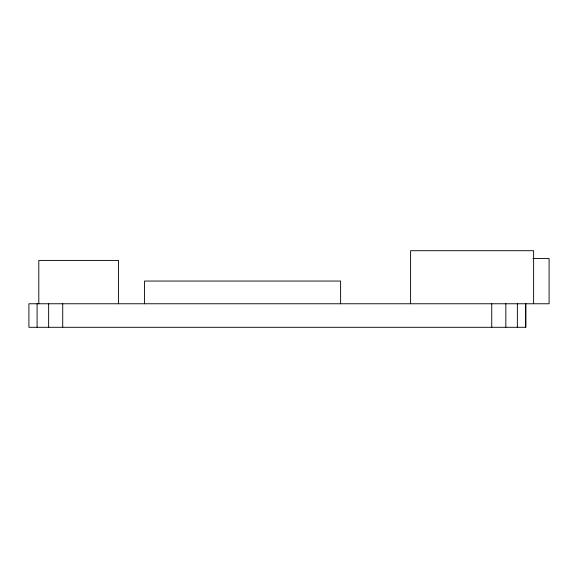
<?xml version="1.0" encoding="UTF-8"?>
<svg xmlns="http://www.w3.org/2000/svg" width="578" height="578" viewBox="0 0 578 578"><rect width="100%" height="100%" fill="white"/><g stroke="black" fill="none" stroke-linecap="round" stroke-linejoin="round"><path stroke-width="0.87" d="M532.952 258.554L549.1 258.554L549.1 303.761L28.9 303.761L28.9 327.293L525.901 327.293L525.901 303.761M533.617 303.761L533.617 250.708L410.59 250.708L410.59 303.761M525.568 303.761L525.568 327.293M517.368 303.761L517.368 327.293M505.829 303.761L505.829 327.293M491.741 303.761L491.741 327.293M340.608 303.761L340.608 281.053L144.5 281.053L144.5 303.761M118.49 303.761L118.49 260.411L38.805 260.411L38.805 303.761M62.727 303.761L62.727 327.293M48.639 303.761L48.639 327.293M37.1 303.761L37.1 327.293"/></g></svg>
